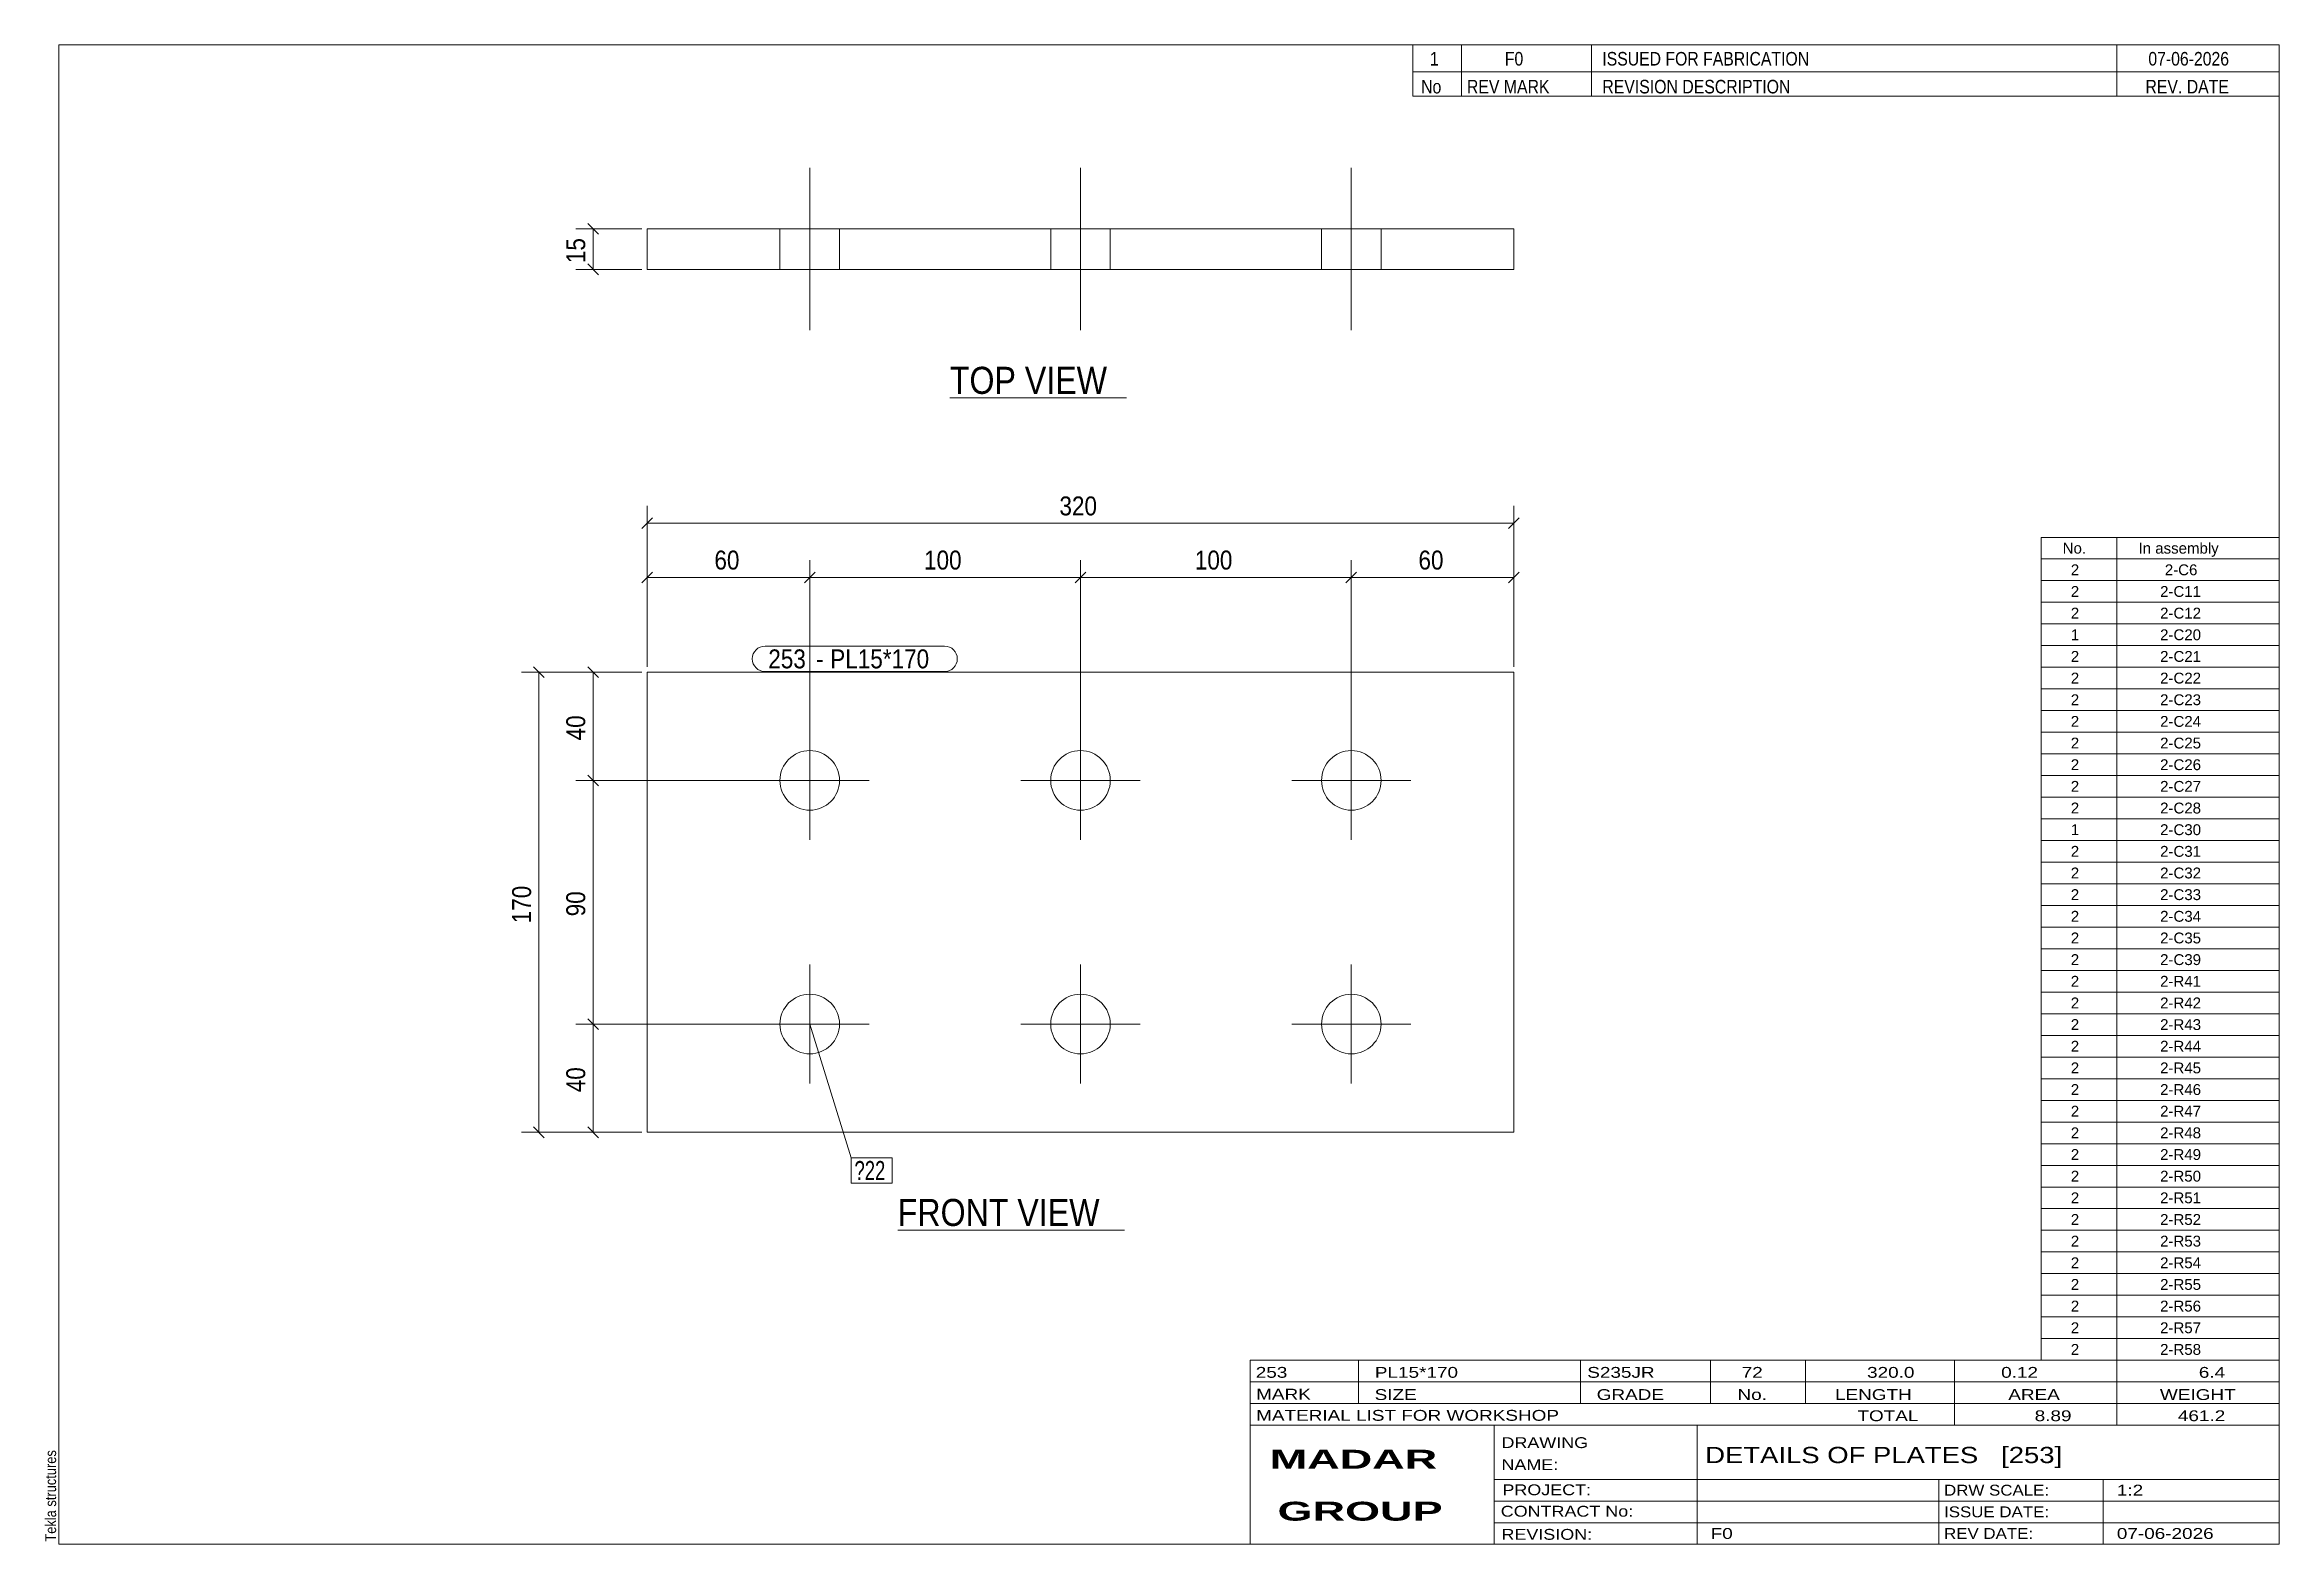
# Model space of a CAD drawing. Header units: millimetres. Extents: x 2 to 415, y 5 to 282.
import ezdxf

# ---------------------------------------------------------------- set-up
doc = ezdxf.new("R2010")
doc.units = ezdxf.units.MM
doc.linetypes.add('XKITLINE00', pattern=[0])
for name, color, linetype, lineweight in [('Bolt', 3, 'Continuous', 0), ('BoltMark', 7, 'Continuous', 0), ('Dimensions', 7, 'Continuous', 0), ('DrawingSheet', 5, 'Continuous', 0), ('OtherObjectType', 7, 'Continuous', 0), ('Part', 2, 'Continuous', 0), ('PartMark', 7, 'Continuous', 0)]:
    doc.layers.add(name, color=color, linetype=linetype, lineweight=lineweight)
doc.styles.add('ARIAL', font='ARIAL.TTF')
doc.styles.add('ARIAL_BOLD', font='ARIALBD.TTF')
doc.styles.add('ARIAL_NARROW', font='ARIALN.TTF')

# ---------------------------------------------------------------- blocks, each defined once
blk = doc.blocks.new('*A1')
at = {"layer": 'Bolt', "color": 3, "linetype": 'XKITLINE00', "lineweight": 0}
for p, q in [((143.65, 157.1), (143.65, 135.1)), ((193.65, 157.1), (193.65, 135.1)), ((243.65, 157.1), (243.65, 135.1)), ((132.65, 146.1), (154.65, 146.1)), ((182.65, 146.1), (204.65, 146.1)), ((232.65, 146.1), (254.65, 146.1)), ((143.65, 112.1), (143.65, 90.1)), ((193.65, 112.1), (193.65, 90.1)), ((243.65, 112.1), (243.65, 90.1)), ((132.65, 101.1), (154.65, 101.1)), ((182.65, 101.1), (204.65, 101.1)), ((232.65, 101.1), (254.65, 101.1))]:
    blk.add_line(p, q, dxfattribs=at)
for centre in [(143.65, 146.1), (193.65, 146.1), (243.65, 146.1), (143.65, 101.1), (193.65, 101.1), (243.65, 101.1)]:
    blk.add_circle(centre, 5.5, dxfattribs=at)
blk = doc.blocks.new('*A2')
at = {"layer": 'Part', "color": 2, "linetype": 'XKITLINE00', "lineweight": 0}
for p, q in [((113.65, 81.1), (113.65, 166.1)), ((113.65, 166.1), (273.65, 166.1)), ((273.65, 81.1), (273.65, 166.1)), ((113.65, 81.1), (273.65, 81.1))]:
    blk.add_line(p, q, dxfattribs=at)
blk = doc.blocks.new('*A3')
at = {"layer": 'Bolt', "color": 3, "linetype": 'XKITLINE00', "lineweight": 0}
for p, q in [((143.65, 259.25), (143.65, 229.25)), ((143.65, 259.25), (143.65, 229.25)), ((193.65, 259.25), (193.65, 229.25)), ((193.65, 259.25), (193.65, 229.25)), ((243.65, 259.25), (243.65, 229.25)), ((243.65, 259.25), (243.65, 229.25)), ((138.15, 248), (138.15, 240.5)), ((138.15, 248), (138.15, 240.5)), ((149.15, 248), (149.15, 240.5)), ((149.15, 248), (149.15, 240.5)), ((188.15, 248), (188.15, 240.5)), ((188.15, 248), (188.15, 240.5)), ((199.15, 248), (199.15, 240.5)), ((199.15, 248), (199.15, 240.5)), ((238.15, 248), (238.15, 240.5)), ((238.15, 248), (238.15, 240.5)), ((249.15, 248), (249.15, 240.5)), ((249.15, 248), (249.15, 240.5))]:
    blk.add_line(p, q, dxfattribs=at)
blk = doc.blocks.new('*A4')
at = {"layer": 'Part', "color": 2, "linetype": 'XKITLINE00', "lineweight": 0}
for p, q in [((113.65, 248), (273.65, 248)), ((113.65, 240.5), (113.65, 248)), ((273.65, 248), (273.65, 240.5)), ((273.65, 240.5), (113.65, 240.5))]:
    blk.add_line(p, q, dxfattribs=at)
blk = doc.blocks.new('*A5')
at = {"layer": 'DrawingSheet', "color": 5, "linetype": 'XKITLINE00', "lineweight": 0}
for p, q in [((415, 282), (5, 282)), ((5, 282), (5, 5)), ((415, 5), (415, 282)), ((5, 5), (415, 5))]:
    blk.add_line(p, q, dxfattribs=at)
at = {"layer": 'DrawingSheet', "color": 5, "style": 'ARIAL', "width": 0.85}
blk.add_text('Tekla structures', height=2, rotation=90, dxfattribs=at).set_placement((4.5, 5.5))
blk = doc.blocks.new('*A6')
at = {"layer": 'OtherObjectType', "color": 7, "linetype": 'XKITLINE00', "lineweight": 0}
for p, q in [((371, 191), (415, 191)), ((371, 187), (371, 191)), ((385, 187), (385, 191)), ((415, 187), (415, 191)), ((371, 187), (415, 187)), ((371, 183), (371, 187)), ((385, 183), (385, 187)), ((415, 183), (415, 187)), ((371, 183), (415, 183)), ((371, 179), (371, 183)), ((385, 179), (385, 183)), ((415, 179), (415, 183)), ((371, 179), (415, 179)), ((371, 175), (371, 179)), ((385, 175), (385, 179)), ((415, 175), (415, 179)), ((371, 175), (415, 175)), ((371, 171), (371, 175)), ((385, 171), (385, 175)), ((415, 171), (415, 175)), ((371, 171), (415, 171)), ((371, 167), (371, 171)), ((385, 167), (385, 171)), ((415, 167), (415, 171)), ((371, 167), (415, 167)), ((371, 163), (371, 167)), ((385, 163), (385, 167)), ((415, 163), (415, 167)), ((371, 163), (415, 163)), ((371, 159), (371, 163)), ((385, 159), (385, 163)), ((415, 159), (415, 163)), ((371, 159), (415, 159)), ((371, 155), (371, 159)), ((385, 155), (385, 159)), ((415, 155), (415, 159)), ((371, 155), (415, 155)), ((371, 151), (371, 155)), ((385, 151), (385, 155)), ((415, 151), (415, 155)), ((371, 151), (415, 151)), ((371, 147), (371, 151)), ((385, 147), (385, 151)), ((415, 147), (415, 151)), ((371, 147), (415, 147)), ((371, 143), (371, 147)), ((385, 143), (385, 147)), ((415, 143), (415, 147)), ((371, 143), (415, 143)), ((371, 139), (371, 143)), ((385, 139), (385, 143)), ((415, 139), (415, 143)), ((371, 139), (415, 139)), ((371, 135), (371, 139)), ((385, 135), (385, 139)), ((415, 135), (415, 139)), ((371, 135), (415, 135)), ((371, 131), (371, 135)), ((385, 131), (385, 135)), ((415, 131), (415, 135)), ((371, 131), (415, 131)), ((371, 127), (371, 131)), ((385, 127), (385, 131)), ((415, 127), (415, 131)), ((371, 127), (415, 127)), ((371, 123), (371, 127)), ((385, 123), (385, 127)), ((415, 123), (415, 127)), ((371, 123), (415, 123)), ((371, 119), (371, 123)), ((385, 119), (385, 123)), ((415, 119), (415, 123)), ((371, 119), (415, 119)), ((371, 115), (371, 119)), ((385, 115), (385, 119)), ((415, 115), (415, 119)), ((371, 115), (415, 115)), ((371, 111), (371, 115)), ((385, 111), (385, 115)), ((415, 111), (415, 115)), ((371, 111), (415, 111)), ((371, 107), (371, 111)), ((385, 107), (385, 111)), ((415, 107), (415, 111)), ((371, 107), (415, 107)), ((371, 103), (371, 107)), ((385, 103), (385, 107)), ((415, 103), (415, 107)), ((371, 103), (415, 103)), ((371, 99), (371, 103)), ((385, 99), (385, 103)), ((415, 99), (415, 103)), ((371, 99), (415, 99)), ((371, 95), (371, 99)), ((371, 95), (415, 95)), ((371, 91), (371, 95)), ((385, 95), (385, 99)), ((385, 91), (385, 95)), ((415, 95), (415, 99)), ((415, 91), (415, 95)), ((371, 91), (415, 91)), ((371, 87), (371, 91)), ((385, 87), (385, 91)), ((415, 87), (415, 91)), ((371, 87), (415, 87)), ((371, 83), (371, 87)), ((385, 83), (385, 87)), ((415, 83), (415, 87)), ((371, 83), (415, 83)), ((371, 79), (371, 83)), ((385, 79), (385, 83)), ((415, 79), (415, 83)), ((371, 79), (415, 79)), ((371, 75), (371, 79)), ((385, 75), (385, 79)), ((415, 75), (415, 79)), ((371, 75), (415, 75)), ((371, 71), (371, 75)), ((385, 71), (385, 75)), ((415, 71), (415, 75)), ((371, 71), (415, 71)), ((371, 67), (371, 71)), ((385, 67), (385, 71)), ((415, 67), (415, 71)), ((371, 67), (415, 67)), ((371, 63), (371, 67)), ((385, 63), (385, 67)), ((415, 63), (415, 67)), ((371, 63), (415, 63)), ((371, 59), (371, 63)), ((385, 59), (385, 63)), ((415, 59), (415, 63)), ((371, 59), (415, 59)), ((371, 55), (371, 59)), ((385, 55), (385, 59)), ((415, 55), (415, 59)), ((371, 55), (415, 55)), ((371, 51), (371, 55)), ((385, 51), (385, 55)), ((415, 51), (415, 55)), ((371, 51), (415, 51)), ((371, 47), (371, 51)), ((385, 47), (385, 51)), ((415, 47), (415, 51)), ((371, 47), (415, 47)), ((371, 43), (371, 47)), ((385, 43), (385, 47)), ((415, 43), (415, 47)), ((371, 43), (415, 43)), ((371, 39), (371, 43)), ((385, 39), (385, 43)), ((415, 39), (415, 43)), ((371, 39), (415, 39))]:
    blk.add_line(p, q, dxfattribs=at)
at = {"layer": 'OtherObjectType', "color": 7, "style": 'ARIAL_NARROW', "width": 1.211571}
for s, p in [('No.', (375, 188)), ('In assembly', (389, 188)), ('2', (376.5, 184)), ('2-C6', (393.86, 184)), ('2', (376.5, 180)), ('2-C11', (392.99, 180)), ('2', (376.5, 176)), ('2-C12', (392.99, 176)), ('1', (376.5, 172)), ('2-C20', (392.99, 172)), ('2', (376.5, 168)), ('2-C21', (392.99, 168)), ('2', (376.5, 164)), ('2-C22', (392.99, 164)), ('2', (376.5, 160)), ('2-C23', (392.99, 160)), ('2', (376.5, 156)), ('2-C24', (392.99, 156)), ('2', (376.5, 152)), ('2-C25', (392.99, 152)), ('2', (376.5, 148)), ('2-C26', (392.99, 148)), ('2', (376.5, 144)), ('2-C27', (392.99, 144)), ('2', (376.5, 140)), ('2-C28', (392.99, 140)), ('1', (376.5, 136)), ('2-C30', (392.99, 136)), ('2', (376.5, 132)), ('2-C31', (392.99, 132)), ('2', (376.5, 128)), ('2-C32', (392.99, 128)), ('2', (376.5, 124)), ('2-C33', (392.99, 124)), ('2', (376.5, 120)), ('2-C34', (392.99, 120)), ('2', (376.5, 116)), ('2-C35', (392.99, 116)), ('2', (376.5, 112)), ('2-C39', (392.99, 112)), ('2', (376.5, 108)), ('2-R41', (392.99, 108)), ('2', (376.5, 104)), ('2-R42', (392.99, 104)), ('2', (376.5, 100)), ('2-R43', (392.99, 100)), ('2', (376.5, 96)), ('2-R44', (392.99, 96)), ('2', (376.5, 92)), ('2-R45', (392.99, 92)), ('2', (376.5, 88)), ('2-R46', (392.99, 88)), ('2', (376.5, 84)), ('2-R47', (392.99, 84)), ('2', (376.5, 80)), ('2-R48', (392.99, 80)), ('2', (376.5, 76)), ('2-R49', (392.99, 76)), ('2', (376.5, 72)), ('2-R50', (392.99, 72)), ('2', (376.5, 68)), ('2', (376.5, 64)), ('2-R51', (392.99, 68)), ('2-R52', (392.99, 64)), ('2', (376.5, 60)), ('2-R53', (392.99, 60)), ('2', (376.5, 56)), ('2-R54', (392.99, 56)), ('2', (376.5, 52)), ('2-R55', (392.99, 52)), ('2', (376.5, 48)), ('2-R56', (392.99, 48)), ('2', (376.5, 44)), ('2-R57', (392.99, 44)), ('2', (376.5, 40)), ('2-R58', (392.99, 40))]:
    blk.add_text(s, height=2, dxfattribs=at).set_placement(p)
blk = doc.blocks.new('*A7')
at = {"layer": 'OtherObjectType', "color": 7, "linetype": 'XKITLINE00', "lineweight": 0}
for p, q in [((255, 282), (415, 282)), ((415, 282), (255, 282)), ((255, 282), (255, 277)), ((264, 282), (264, 277)), ((288, 282), (288, 277)), ((385, 282), (385, 277)), ((415, 282), (415, 277)), ((255, 277), (415, 277)), ((255, 277), (255, 272.5)), ((255, 277), (415, 277)), ((264, 277), (264, 272.5)), ((288, 277), (288, 272.5)), ((385, 277), (385, 272.5)), ((415, 277), (415, 272.5)), ((415, 272.5), (255, 272.5))]:
    blk.add_line(p, q, dxfattribs=at)
at = {"layer": 'OtherObjectType', "color": 7, "style": 'ARIAL_NARROW'}
for s, width, p in [('1', 1.017001, (258.16, 278.15)), ('F0', 1.017001, (272, 278.15)), ('ISSUED FOR FABRICATION', 1.017001, (290, 278.15)), ('07-06-2026', 1.017001, (390.82, 278.15)), ('No', 1.02, (256.54, 273)), ('REV MARK', 1.02, (265, 273)), ('REVISION DESCRIPTION', 1.02, (290, 273)), ('REV. DATE', 1.02, (390.28, 273))]:
    blk.add_text(s, height=2.5, dxfattribs=dict(at, width=width)).set_placement(p)
blk = doc.blocks.new('*A8')
at = {"layer": 'OtherObjectType', "color": 7, "linetype": 'XKITLINE00', "lineweight": 0}
for p, q in [((225, 39), (415, 39)), ((225, 39), (225, 35)), ((225, 39), (415, 39)), ((245, 35), (245, 39)), ((286, 35), (286, 39)), ((310, 35), (310, 39)), ((327.5, 35), (327.5, 39)), ((355, 35), (355, 39)), ((385, 35), (385, 39)), ((415, 35), (415, 39)), ((225, 35), (415, 35)), ((225, 35), (225, 5)), ((225, 35), (415, 35)), ((245, 31), (245, 35)), ((286, 31), (286, 35)), ((310, 31), (310, 35)), ((327.5, 31), (327.5, 35)), ((355, 31), (355, 35)), ((385, 31), (385, 35)), ((415, 31), (415, 35)), ((225, 31), (415, 31)), ((355, 27), (355, 31)), ((385, 27), (385, 31)), ((415, 27), (415, 31)), ((225, 27), (415, 27)), ((270, 21), (270, 27)), ((307.5, 17), (307.5, 27)), ((415, 21), (415, 27)), ((270, 21), (270, 5)), ((415, 17), (415, 21)), ((270, 17), (415, 17)), ((307.5, 5), (307.5, 17)), ((352.16, 13), (352.16, 17)), ((382.5, 5), (382.5, 17)), ((415, 13), (415, 17)), ((270, 13), (415, 13)), ((352.16, 5), (352.16, 13)), ((415, 9), (415, 13)), ((270, 9), (415, 9)), ((415, 5), (415, 9)), ((225, 5), (415, 5)), ((262.5, 5), (415, 5))]:
    blk.add_line(p, q, dxfattribs=at)
at = {"layer": 'OtherObjectType', "color": 7, "style": 'ARIAL_NARROW'}
for s, height, width, p in [('253', 2, 1.525501, (226.01, 35.76)), ('PL15*170', 2, 1.525501, (248, 35.76)), ('S235JR', 2, 1.525501, (287.22, 35.76)), ('72', 2, 1.525501, (315.73, 35.76)), ('320.0', 2, 1.525501, (338.88, 35.76)), ('0.12', 2, 1.525501, (363.64, 35.76)), ('6.4', 2, 1.525501, (400.14, 35.76)), ('MARK', 2, 1.525501, (226.08, 31.73)), ('SIZE', 2, 1.525501, (247.96, 31.66)), ('GRADE', 2, 1.525501, (288.96, 31.66)), ('No.', 2, 1.525501, (314.96, 31.66)), ('LENGTH', 2, 1.525501, (332.96, 31.66)), ('AREA', 2, 1.525501, (364.96, 31.66)), ('WEIGHT', 2, 1.525501, (392.96, 31.66)), ('MATERIAL LIST FOR WORKSHOP', 2, 1.525501, (226.08, 27.82)), ('TOTAL', 2, 1.525501, (337.1, 27.75)), ('8.89', 2, 1.525501, (369.83, 27.75)), ('461.2', 2, 1.525501, (396.27, 27.75)), ('DRAWING', 2, 1.445, (271.38, 22.78)), ('NAME:', 2, 1.445, (271.38, 18.72)), ('DETAILS OF PLATES   [253]', 3, 1.474651, (309, 20)), ('PROJECT:', 2, 1.445, (271.55, 14.07)), ('DRW SCALE:', 2, 1.36, (353.1, 14)), ('1:2', 2, 1.525501, (385, 14)), ('CONTRACT No:', 2, 1.445, (271.25, 10.11)), ('ISSUE DATE:', 2, 1.36, (353.1, 10)), ('REVISION:', 2, 1.445, (271.38, 5.84)), ('F0', 2, 1.525501, (310, 6)), ('REV DATE:', 2, 1.36, (353.1, 6)), ('07-06-2026', 2, 1.525501, (385, 6))]:
    blk.add_text(s, height=height, dxfattribs=dict(at, width=width)).set_placement(p)
at = {"layer": 'OtherObjectType', "color": 1, "style": 'ARIAL_BOLD', "width": 1.7}
for s, p in [('MADAR ', (228.58, 18.97)), ('GROUP', (230.03, 9.37))]:
    blk.add_text(s, height=3.5, dxfattribs=at).set_placement(p)
blk = doc.blocks.new('*A9')
at = {"layer": 'Dimensions', "color": 7, "linetype": 'XKITLINE00', "lineweight": 0}
for p, q in [((114.64, 194.59), (112.66, 192.61)), ((113.65, 167.1), (113.65, 196.8)), ((274.64, 194.59), (272.66, 192.61)), ((273.65, 167.1), (273.65, 196.8)), ((113.65, 193.6), (273.65, 193.6))]:
    blk.add_line(p, q, dxfattribs=at)
at = {"layer": 'Dimensions', "color": 3}
for p in [(113.65, 193.6), (273.65, 193.6)]:
    blk.add_point(p, dxfattribs=at)
at = {"layer": 'Dimensions', "color": 3, "style": 'ARIAL', "width": 0.85}
blk.add_text('320', height=3.5, dxfattribs=at).set_placement((189.76, 195.05))
blk = doc.blocks.new('*A10')
at = {"layer": 'Dimensions', "color": 7, "linetype": 'XKITLINE00', "lineweight": 0}
for p, q in [((113.65, 167.1), (113.65, 186.8)), ((143.65, 147.1), (143.65, 186.8)), ((114.64, 184.59), (112.66, 182.61)), ((113.65, 183.6), (143.65, 183.6)), ((144.64, 184.59), (142.66, 182.61))]:
    blk.add_line(p, q, dxfattribs=at)
at = {"layer": 'Dimensions', "color": 3}
for p in [(113.65, 183.6), (143.65, 183.6)]:
    blk.add_point(p, dxfattribs=at)
at = {"layer": 'Dimensions', "color": 3, "style": 'ARIAL', "width": 0.85}
blk.add_text('60', height=3.5, dxfattribs=at).set_placement((126.05, 185.05))
blk = doc.blocks.new('*A11')
at = {"layer": 'Dimensions', "color": 7, "linetype": 'XKITLINE00', "lineweight": 0}
for p, q in [((143.65, 147.1), (143.65, 186.8)), ((193.65, 147.1), (193.65, 186.8)), ((144.64, 184.59), (142.66, 182.61)), ((143.65, 183.6), (193.65, 183.6)), ((194.64, 184.59), (192.66, 182.61))]:
    blk.add_line(p, q, dxfattribs=at)
at = {"layer": 'Dimensions', "color": 3}
for p in [(143.65, 183.6), (193.65, 183.6)]:
    blk.add_point(p, dxfattribs=at)
at = {"layer": 'Dimensions', "color": 3, "style": 'ARIAL', "width": 0.85}
blk.add_text('100', height=3.5, dxfattribs=at).set_placement((164.76, 185.05))
blk = doc.blocks.new('*A12')
at = {"layer": 'Dimensions', "color": 7, "linetype": 'XKITLINE00', "lineweight": 0}
for p, q in [((193.65, 147.1), (193.65, 186.8)), ((243.65, 147.1), (243.65, 186.8)), ((194.64, 184.59), (192.66, 182.61)), ((193.65, 183.6), (243.65, 183.6)), ((244.64, 184.59), (242.66, 182.61))]:
    blk.add_line(p, q, dxfattribs=at)
at = {"layer": 'Dimensions', "color": 3}
for p in [(193.65, 183.6), (243.65, 183.6)]:
    blk.add_point(p, dxfattribs=at)
at = {"layer": 'Dimensions', "color": 3, "style": 'ARIAL', "width": 0.85}
blk.add_text('100', height=3.5, dxfattribs=at).set_placement((214.76, 185.05))
blk = doc.blocks.new('*A13')
at = {"layer": 'Dimensions', "color": 7, "linetype": 'XKITLINE00', "lineweight": 0}
for p, q in [((243.65, 147.1), (243.65, 186.8)), ((273.65, 167.1), (273.65, 186.8)), ((244.64, 184.59), (242.66, 182.61)), ((243.65, 183.6), (273.65, 183.6)), ((274.64, 184.59), (272.66, 182.61))]:
    blk.add_line(p, q, dxfattribs=at)
at = {"layer": 'Dimensions', "color": 3}
for p in [(243.65, 183.6), (273.65, 183.6)]:
    blk.add_point(p, dxfattribs=at)
at = {"layer": 'Dimensions', "color": 3, "style": 'ARIAL', "width": 0.85}
blk.add_text('60', height=3.5, dxfattribs=at).set_placement((256.05, 185.05))
blk = doc.blocks.new('*A14')
at = {"layer": 'Dimensions', "color": 7, "linetype": 'XKITLINE00', "lineweight": 0}
for p, q in [((112.65, 166.1), (90.45, 166.1)), ((92.66, 167.09), (94.64, 165.11)), ((93.65, 81.1), (93.65, 166.1)), ((112.65, 81.1), (90.45, 81.1)), ((92.66, 82.09), (94.64, 80.11))]:
    blk.add_line(p, q, dxfattribs=at)
at = {"layer": 'Dimensions', "color": 3}
for p in [(93.65, 166.1), (93.65, 81.1)]:
    blk.add_point(p, dxfattribs=at)
at = {"layer": 'Dimensions', "color": 3, "style": 'ARIAL', "width": 0.85}
blk.add_text('170', height=3.5, rotation=90.0002, dxfattribs=at).set_placement((92.2, 119.71))
blk = doc.blocks.new('*A15')
at = {"layer": 'Dimensions', "color": 7, "linetype": 'XKITLINE00', "lineweight": 0}
for p, q in [((142.65, 101.1), (100.45, 101.1)), ((102.66, 102.09), (104.64, 100.11)), ((103.65, 81.1), (103.65, 101.1)), ((112.65, 81.1), (100.45, 81.1)), ((102.66, 82.09), (104.64, 80.11))]:
    blk.add_line(p, q, dxfattribs=at)
at = {"layer": 'Dimensions', "color": 3}
for p in [(103.65, 101.1), (103.65, 81.1)]:
    blk.add_point(p, dxfattribs=at)
at = {"layer": 'Dimensions', "color": 3, "style": 'ARIAL', "width": 0.85}
blk.add_text('40', height=3.5, rotation=90.0002, dxfattribs=at).set_placement((102.2, 88.5))
blk = doc.blocks.new('*A16')
at = {"layer": 'Dimensions', "color": 7, "linetype": 'XKITLINE00', "lineweight": 0}
for p, q in [((142.65, 146.1), (100.45, 146.1)), ((102.66, 147.09), (104.64, 145.11)), ((103.65, 101.1), (103.65, 146.1)), ((142.65, 101.1), (100.45, 101.1)), ((102.66, 102.09), (104.64, 100.11))]:
    blk.add_line(p, q, dxfattribs=at)
at = {"layer": 'Dimensions', "color": 3}
for p in [(103.65, 146.1), (103.65, 101.1)]:
    blk.add_point(p, dxfattribs=at)
at = {"layer": 'Dimensions', "color": 3, "style": 'ARIAL', "width": 0.85}
blk.add_text('90', height=3.5, rotation=90.0002, dxfattribs=at).set_placement((102.2, 121))
blk = doc.blocks.new('*A17')
at = {"layer": 'Dimensions', "color": 7, "linetype": 'XKITLINE00', "lineweight": 0}
for p, q in [((112.65, 166.1), (100.45, 166.1)), ((102.66, 167.09), (104.64, 165.11)), ((103.65, 146.1), (103.65, 166.1)), ((142.65, 146.1), (100.45, 146.1)), ((102.66, 147.09), (104.64, 145.11))]:
    blk.add_line(p, q, dxfattribs=at)
at = {"layer": 'Dimensions', "color": 3}
for p in [(103.65, 166.1), (103.65, 146.1)]:
    blk.add_point(p, dxfattribs=at)
at = {"layer": 'Dimensions', "color": 3, "style": 'ARIAL', "width": 0.85}
blk.add_text('40', height=3.5, rotation=90.0002, dxfattribs=at).set_placement((102.2, 153.5))
blk = doc.blocks.new('*A18')
at = {"layer": 'BoltMark', "color": 7, "linetype": 'XKITLINE00', "lineweight": 0}
for p, q in [((143.65, 101.1), (151.32, 76.4)), ((151.32, 76.4), (158.9, 76.4)), ((151.32, 71.7), (151.32, 76.4)), ((158.9, 71.7), (158.9, 76.4)), ((151.32, 71.7), (158.9, 71.7))]:
    blk.add_line(p, q, dxfattribs=at)
at = {"layer": 'BoltMark', "color": 3, "style": 'ARIAL_NARROW', "width": 0.85}
blk.add_text('?22', height=3.5, dxfattribs=at).set_placement((151.92, 72.3))
blk = doc.blocks.new('*A19')
at = {"layer": 'PartMark', "color": 7, "linetype": 'XKITLINE00', "lineweight": 0}
for p, q in [((135.4, 170.9), (168.55, 170.9)), ((135.4, 166.2), (168.55, 166.2))]:
    blk.add_line(p, q, dxfattribs=at)
for centre, start, end in [((135.4, 168.55), 90, 270), ((168.55, 168.55), 270, 90)]:
    blk.add_arc(centre, 2.35, start, end, dxfattribs=at)
at = {"layer": 'PartMark', "color": 1, "style": 'ARIAL', "width": 0.85}
blk.add_text('253', height=3.5, dxfattribs=at).set_placement((136, 166.8))
at = {"layer": 'PartMark', "color": 3, "style": 'ARIAL', "width": 0.85}
for s, p in [('PL15*170', (147.44, 166.8)), ('-', (144.84, 166.8))]:
    blk.add_text(s, height=3.5, dxfattribs=at).set_placement(p)
blk = doc.blocks.new('*A20')
at = {"layer": 'OtherObjectType', "color": 7, "linetype": 'XKITLINE00', "lineweight": 0}
blk.add_line((159.9, 63.05), (201.75, 63.05), dxfattribs=at)
at = {"layer": 'OtherObjectType', "color": 3, "style": 'ARIAL', "width": 0.85}
blk.add_text('FRONT VIEW', height=5, dxfattribs=at).set_placement((159.9, 63.8))
blk = doc.blocks.new('*A21')
at = {"layer": 'Dimensions', "color": 7, "linetype": 'XKITLINE00', "lineweight": 0}
for p, q in [((112.65, 248), (100.45, 248)), ((102.66, 248.99), (104.64, 247.01)), ((103.65, 240.5), (103.65, 248)), ((112.65, 240.5), (100.45, 240.5)), ((102.66, 241.49), (104.64, 239.51))]:
    blk.add_line(p, q, dxfattribs=at)
at = {"layer": 'Dimensions', "color": 3}
for p in [(103.65, 248), (103.65, 240.5)]:
    blk.add_point(p, dxfattribs=at)
at = {"layer": 'Dimensions', "color": 3, "style": 'ARIAL', "width": 0.85}
blk.add_text('15', height=3.5, rotation=90.0002, dxfattribs=at).set_placement((102.2, 241.65))
blk = doc.blocks.new('*A22')
at = {"layer": 'OtherObjectType', "color": 7, "linetype": 'XKITLINE00', "lineweight": 0}
blk.add_line((169.52, 216.75), (202.13, 216.75), dxfattribs=at)
at = {"layer": 'OtherObjectType', "color": 3, "style": 'ARIAL', "width": 0.85}
blk.add_text('TOP VIEW', height=5, dxfattribs=at).set_placement((169.52, 217.5))

msp = doc.modelspace()

# ---------------------------------------------------------------- block references
at = {"lineweight": 0}
for name in ['*A5', '*A7', '*A3', '*A21', '*A4', '*A22', '*A9', '*A6', '*A10', '*A11', '*A12', '*A13', '*A19', '*A14', '*A17', '*A2', '*A1', '*A16', '*A15', '*A18', '*A20', '*A8']:
    msp.add_blockref(name, (0, 0), dxfattribs=at)

doc.saveas('drawing.dxf')
